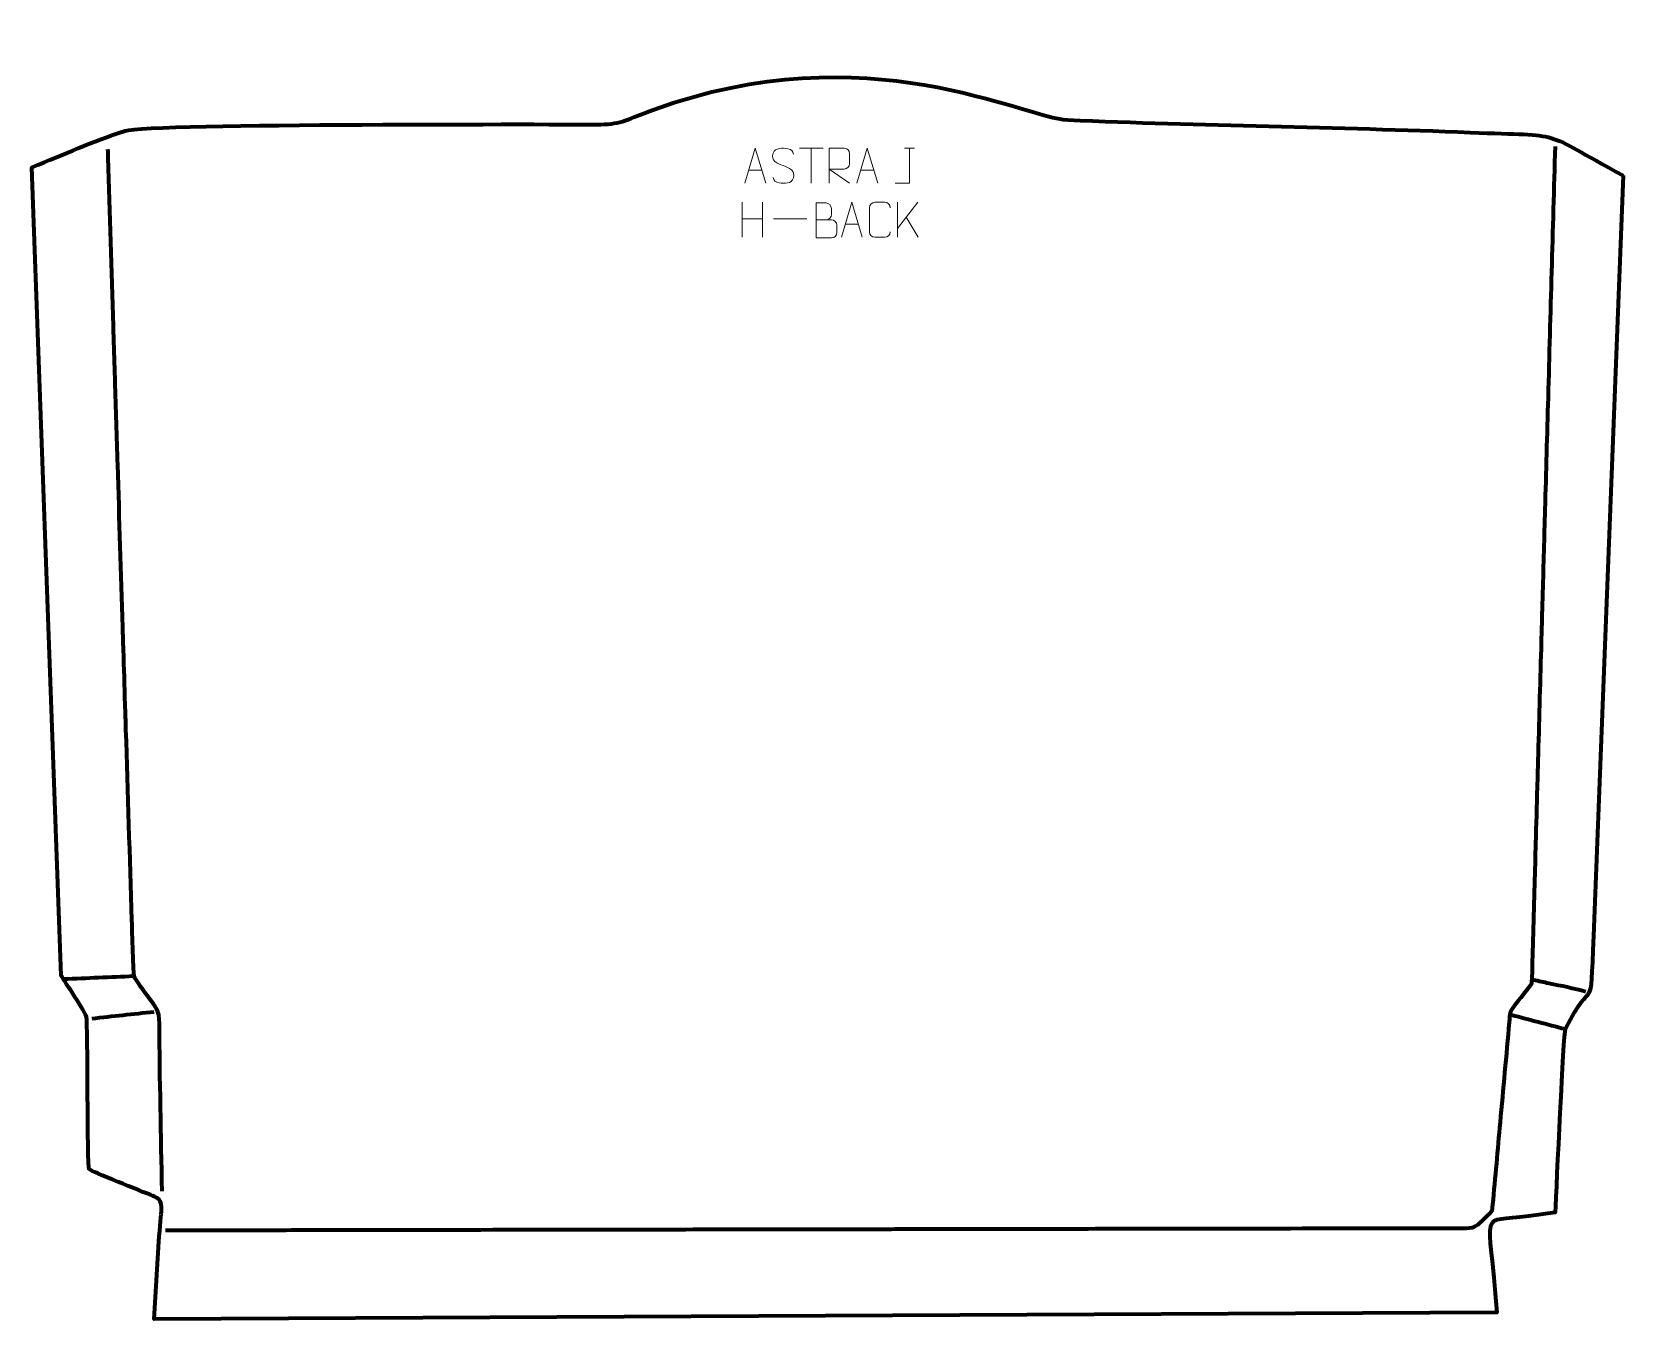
# Model space of a CAD drawing. Header units: millimetres. Extents: x -562 to 573, y -440 to 479.
import ezdxf

# ---------------------------------------------------------------- set-up
doc = ezdxf.new("R2010")
doc.units = ezdxf.units.MM
doc.header["$MEASUREMENT"] = 0
for name, color, linetype in [('layer 1', 7, 'Continuous'), ('layer 2', 7, 'Continuous'), ('layer 3', 7, 'Continuous')]:
    doc.layers.add(name, color=color, linetype=linetype)

msp = doc.modelspace()

# ---------------------------------------------------------------- linework, layer by layer
at = {"layer": 'layer 1', "color": 250, "lineweight": 9}
for points, knots in [([(-53.5877, 370.84), (-53.5877, 370.84), (-46.2167, 395.7935), (-46.2167, 395.7935), (-46.2167, 395.7935), (-46.2167, 395.7935), (-38.6468, 370.84), (-38.6468, 370.84)], [0, 0, 0, 0, 0.333333333, 0.333333333, 0.333333333, 0.333333333, 1, 1, 1, 1]), ([(-26.1172, 383.3168), (-30.3655, 384.7872), (-35.2736, 386.583), (-33.2685, 392.1033), (-33.2685, 392.1033), (-31.765, 396.2432), (-26.5514, 395.8547), (-22.9478, 395.2536), (-22.9478, 395.2536), (-20.0872, 394.7764), (-19.2225, 393.5632), (-18.9119, 391.4791)], [0, 0, 0, 0, 0.25, 0.25, 0.25, 0.25, 0.5, 0.5, 0.5, 0.5, 1, 1, 1, 1]), ([(6.5454, 370.6662), (6.5454, 370.6662), (6.5454, 395.6197), (6.5454, 395.6197), (6.5454, 395.6197), (10.1402, 395.6197), (13.7357, 395.6197), (17.3309, 395.6197), (17.3309, 395.6197), (19.6562, 395.582), (21.2135, 394.092), (21.2094, 391.7256), (21.2094, 391.7256), (21.209, 389.6901), (21.209, 386.6307), (21.2094, 384.5947), (21.2094, 384.5947), (21.2029, 382.7192), (19.3906, 380.7774), (17.3811, 380.7583), (17.3811, 380.7583), (17.3811, 380.7583), (6.5454, 380.7583), (6.5454, 380.7583), (6.5454, 380.7583), (6.5454, 380.7583), (21.2001, 370.6662), (21.2001, 370.6662)], [0, 0, 0, 0, 0.125, 0.125, 0.125, 0.125, 0.25, 0.25, 0.25, 0.25, 0.375, 0.375, 0.375, 0.375, 0.5, 0.5, 0.5, 0.5, 0.625, 0.625, 0.625, 0.625, 0.75, 0.75, 0.75, 0.75, 1, 1, 1, 1]), ([(26.4123, 370.84), (26.4123, 370.84), (33.7833, 395.7935), (33.7833, 395.7935), (33.7833, 395.7935), (33.7833, 395.7935), (41.3532, 370.84), (41.3532, 370.84)], [0, 0, 0, 0, 0.333333333, 0.333333333, 0.333333333, 0.333333333, 1, 1, 1, 1]), ([(53.8608, 370.8399), (53.8608, 370.8399), (63.8828, 370.8399), (63.8828, 370.8399), (63.8828, 370.8399), (63.8828, 370.8399), (63.8828, 395.7935), (63.8828, 395.7935)], [0, 0, 0, 0, 0.333333333, 0.333333333, 0.333333333, 0.333333333, 1, 1, 1, 1]), ([(-26.1172, 383.3167), (-22.0986, 381.67), (-17.0691, 379.7817), (-18.9031, 374.4214), (-18.9031, 374.4214), (-20.3629, 370.155), (-25.2737, 370.4117), (-28.9998, 370.9664), (-28.9998, 370.9664), (-31.7498, 371.3762), (-32.9707, 372.5897), (-33.3487, 374.7019)], [0, 0, 0, 0, 0.25, 0.25, 0.25, 0.25, 0.5, 0.5, 0.5, 0.5, 1, 1, 1, 1]), ([(-2.6151, 344.5942), (1.0235, 344.5946), (4.6106, 344.5946), (8.25, 344.5942), (8.25, 344.5942), (10.2254, 344.5769), (12.149, 342.8408), (12.149, 340.7912), (12.149, 340.7912), (12.1486, 339.6626), (12.1486, 336.6132), (12.149, 335.4843), (12.149, 335.4843), (12.1666, 333.6264), (10.6245, 331.6125), (8.303, 331.6294), (8.303, 331.6294), (4.6632, 331.6298), (1.0238, 331.6298), (-2.6151, 331.6294), (-2.6151, 331.6294), (-2.6151, 339.9477), (-2.6151, 348.2655), (-2.6151, 356.583), (-2.6151, 356.583), (-0.2414, 356.583), (2.1327, 356.583), (4.5069, 356.583), (4.5069, 356.583), (6.1877, 356.6006), (8.2845, 354.6901), (8.3022, 352.7277), (8.3022, 352.7277), (8.3018, 350.6616), (8.3018, 350.5156), (8.3022, 348.4491), (8.3022, 348.4491), (8.3195, 346.383), (6.465, 344.5769), (4.455, 344.5942)], [0, 0, 0, 0, 0.090909091, 0.090909091, 0.090909091, 0.090909091, 0.181818182, 0.181818182, 0.181818182, 0.181818182, 0.272727273, 0.272727273, 0.272727273, 0.272727273, 0.363636364, 0.363636364, 0.363636364, 0.363636364, 0.454545455, 0.454545455, 0.454545455, 0.454545455, 0.545454545, 0.545454545, 0.545454545, 0.545454545, 0.636363636, 0.636363636, 0.636363636, 0.636363636, 0.727272727, 0.727272727, 0.727272727, 0.727272727, 0.818181818, 0.818181818, 0.818181818, 0.818181818, 1, 1, 1, 1]), ([(15.3469, 332.1178), (15.3469, 332.1178), (22.7179, 357.0713), (22.7179, 357.0713), (22.7179, 357.0713), (22.7179, 357.0713), (30.2878, 332.1178), (30.2878, 332.1178)], [0, 0, 0, 0, 0.333333333, 0.333333333, 0.333333333, 0.333333333, 1, 1, 1, 1]), ([(50.2404, 335.9355), (50.1006, 333.6121), (48.4234, 332.1325), (46.2757, 332.1217), (46.2757, 332.1217), (43.9438, 332.1221), (41.6119, 332.1221), (39.2804, 332.1217), (39.2804, 332.1217), (37.3554, 332.0163), (35.3833, 333.9008), (35.3945, 335.9181), (35.3945, 335.9181), (35.3949, 341.6882), (35.3949, 347.4579), (35.3945, 353.2272), (35.3945, 353.2272), (35.3987, 355.3653), (37.1454, 357.0845), (39.2978, 357.071), (39.2978, 357.071), (41.6235, 357.071), (43.9496, 357.071), (46.2757, 357.071), (46.2757, 357.071), (48.2223, 357.1065), (50.2137, 355.615), (50.2404, 353.1774)], [0, 0, 0, 0, 0.125, 0.125, 0.125, 0.125, 0.25, 0.25, 0.25, 0.25, 0.375, 0.375, 0.375, 0.375, 0.5, 0.5, 0.5, 0.5, 0.625, 0.625, 0.625, 0.625, 0.75, 0.75, 0.75, 0.75, 1, 1, 1, 1])]:
    msp.add_open_spline(points, degree=3, knots=knots, dxfattribs=at)
for points in [[(-14.6162, 395.5962), (-14.6162, 395.5962), (2.371, 395.5962), (2.371, 395.5962)], [(-6.1224, 370.6662), (-6.1224, 370.6662), (-6.1224, 395.6197), (-6.1224, 395.6197)], [(60.2987, 395.7935), (60.2987, 395.7935), (67.4669, 395.7935), (67.4669, 395.7935)], [(-50.8651, 380.0894), (-50.8651, 380.0894), (-41.3694, 380.0894), (-41.3694, 380.0894)], [(29.1349, 380.0894), (29.1349, 380.0894), (38.6306, 380.0894), (38.6306, 380.0894)], [(-55.5043, 357.0713), (-55.5043, 357.0713), (-55.5043, 332.2938), (-55.5043, 332.2938)], [(-40.861, 357.0713), (-40.861, 357.0713), (-40.861, 332.1178), (-40.861, 332.1178)], [(55.4667, 357.0713), (55.4667, 357.0713), (55.4667, 332.1177), (55.4667, 332.1177)], [(69.8429, 357.0713), (69.8429, 357.0713), (55.4667, 338.4316), (55.4667, 338.4316)], [(-55.5043, 345.189), (-55.5043, 345.189), (-40.861, 345.1894), (-40.861, 345.1894)], [(-33.1716, 345.1892), (-33.1716, 345.1892), (-9.1936, 345.1892), (-9.1936, 345.1892)], [(18.0695, 341.3672), (18.0695, 341.3672), (27.5652, 341.3672), (27.5652, 341.3672)], [(70.1682, 332.2135), (70.1682, 332.2135), (61.6977, 346.5271), (61.6977, 346.5271)]]:
    msp.add_open_spline(points, degree=3, dxfattribs=at)
at = {"layer": 'layer 2', "color": 242, "lineweight": 200}
msp.add_open_spline([(573.2612, 376.0953), (512.0467, 409.2291), (534.3695, 404.0816), (464.0767, 406.9319), (464.0767, 406.9319), (369.4435, 410.769), (271.3172, 411.8458), (176.9149, 415.8339), (176.9149, 415.8339), (145.2436, 417.1719), (34.0732, 478.6713), (-118.9359, 423.0662), (-118.9359, 423.0662), (-137.153, 416.4459), (-141.2724, 412.7863), (-156.2999, 412.6829), (-156.2999, 412.6829), (-176.1516, 412.5461), (-478.0292, 413.7245), (-495.8, 408.0316), (-495.8, 408.0316), (-519.7083, 400.3725), (-538.6675, 391.6867), (-562.3396, 381.9796), (-562.3396, 381.9796), (-562.3396, 381.9796), (-541.4492, -194.469), (-541.4492, -194.469), (-541.4492, -194.469), (-538.6058, -198.9324), (-523.895, -220.9842), (-523.3409, -223.9564), (-523.3409, -223.9564), (-522.2689, -229.7071), (-522.9538, -330.3263), (-521.3892, -332.6293), (-521.3892, -332.6293), (-520.4587, -333.9988), (-483.1268, -348.8145), (-476.1109, -351.6088), (-476.1109, -351.6088), (-466.9741, -355.2478), (-470.0128, -358.4748), (-471.3801, -380.4553), (-471.3801, -380.4553), (-471.3801, -380.4553), (-475.0598, -439.6037), (-475.0598, -439.6037), (-475.0598, -439.6037), (-475.0598, -439.6037), (483.1313, -434.8618), (483.1313, -434.8618), (483.1313, -434.8618), (477.3224, -357.5162), (469.265, -371.292), (505.9404, -366.1669), (505.9404, -366.1669), (505.9404, -366.1669), (524.7167, -363.5433), (524.7167, -363.5433), (524.7167, -363.5433), (525.6807, -344.6612), (530.4296, -235.5871), (531.8251, -232.7808), (531.8251, -232.7808), (551.9893, -192.2315), (549.5858, -227.4393), (551.9922, -166.095), (551.9922, -166.095), (551.9922, -166.095), (573.2612, 376.0953), (573.2612, 376.0953)], degree=3, knots=[0, 0, 0, 0, 0.052631579, 0.052631579, 0.052631579, 0.052631579, 0.105263158, 0.105263158, 0.105263158, 0.105263158, 0.157894737, 0.157894737, 0.157894737, 0.157894737, 0.210526316, 0.210526316, 0.210526316, 0.210526316, 0.263157895, 0.263157895, 0.263157895, 0.263157895, 0.315789474, 0.315789474, 0.315789474, 0.315789474, 0.368421053, 0.368421053, 0.368421053, 0.368421053, 0.421052632, 0.421052632, 0.421052632, 0.421052632, 0.473684211, 0.473684211, 0.473684211, 0.473684211, 0.526315789, 0.526315789, 0.526315789, 0.526315789, 0.578947368, 0.578947368, 0.578947368, 0.578947368, 0.631578947, 0.631578947, 0.631578947, 0.631578947, 0.684210526, 0.684210526, 0.684210526, 0.684210526, 0.736842105, 0.736842105, 0.736842105, 0.736842105, 0.789473684, 0.789473684, 0.789473684, 0.789473684, 0.842105263, 0.842105263, 0.842105263, 0.842105263, 0.894736842, 0.894736842, 0.894736842, 0.894736842, 1, 1, 1, 1], dxfattribs=at)
at = {"layer": 'layer 3', "color": 197, "lineweight": 200}
for points, knots in [([(-469.3862, -348.1999), (-470.0585, -308.4106), (-471.048, -268.3795), (-471.2869, -228.6127), (-471.2869, -228.6127), (-471.3458, -218.7903), (-473.6868, -217.5542), (-479.1432, -209.9294), (-479.1432, -209.9294), (-480.8946, -207.4821), (-488.7328, -196.8843), (-489.3953, -194.9577), (-489.3953, -194.9577), (-490.0549, -193.0391), (-490.7746, -159.9915), (-490.9281, -155.0542), (-490.9281, -155.0542), (-492.3371, -109.7277), (-493.7462, -64.4013), (-495.1552, -19.0748), (-495.1552, -19.0748), (-495.3417, -13.0757), (-495.5282, -7.0766), (-495.7146, -1.0776), (-495.7146, -1.0776), (-496.1187, 11.9204), (-496.5227, 24.9185), (-496.9268, 37.9164), (-496.9268, 37.9164), (-497.0926, 43.249), (-497.2584, 48.5815), (-497.4241, 53.9141), (-497.4241, 53.9141), (-498.6259, 92.5748), (-499.8278, 131.2356), (-501.0296, 169.8964), (-501.0296, 169.8964), (-501.6512, 189.8934), (-502.2728, 209.8903), (-502.8944, 229.8873), (-502.8944, 229.8873), (-503.0913, 236.2197), (-503.2881, 242.5521), (-503.485, 248.8844), (-503.485, 248.8844), (-503.6922, 255.55), (-503.8994, 262.2157), (-504.1066, 268.8814), (-504.1066, 268.8814), (-505.3499, 308.8753), (-506.5931, 348.8692), (-507.8364, 388.8631), (-507.8364, 388.8631), (-507.8985, 390.8628), (-507.9607, 392.8625), (-508.0228, 394.8622)], [0, 0, 0, 0, 0.066666667, 0.066666667, 0.066666667, 0.066666667, 0.133333333, 0.133333333, 0.133333333, 0.133333333, 0.2, 0.2, 0.2, 0.2, 0.266666667, 0.266666667, 0.266666667, 0.266666667, 0.333333333, 0.333333333, 0.333333333, 0.333333333, 0.4, 0.4, 0.4, 0.4, 0.466666667, 0.466666667, 0.466666667, 0.466666667, 0.533333333, 0.533333333, 0.533333333, 0.533333333, 0.6, 0.6, 0.6, 0.6, 0.666666667, 0.666666667, 0.666666667, 0.666666667, 0.733333333, 0.733333333, 0.733333333, 0.733333333, 0.8, 0.8, 0.8, 0.8, 0.866666667, 0.866666667, 0.866666667, 0.866666667, 1, 1, 1, 1]), ([(524.6156, 396.974), (522.9523, 337.2836), (521.2889, 277.5933), (519.6256, 217.9029), (519.6256, 217.9029), (518.8822, 191.2257), (518.1388, 164.5485), (517.3954, 137.8712), (517.3954, 137.8712), (516.8472, 118.1968), (516.2989, 98.5222), (515.7506, 78.8478), (515.7506, 78.8478), (515.5648, 72.1785), (515.379, 65.5091), (515.1931, 58.8398), (515.1931, 58.8398), (515.0072, 52.1705), (514.8214, 45.5012), (514.6355, 38.8319), (514.6355, 38.8319), (513.8922, 12.1547), (513.1488, -14.5226), (512.4053, -41.1998), (512.4053, -41.1998), (512.2288, -47.5356), (512.0523, -53.8716), (511.8757, -60.2074), (511.8757, -60.2074), (511.504, -73.546), (511.1323, -86.8846), (510.7606, -100.2233), (510.7606, -100.2233), (510.4748, -110.5439), (508.2883, -199.3638), (507.8201, -200.2945), (507.8201, -200.2945), (506.7473, -202.4277), (497.8276, -213.2178), (495.739, -215.8983), (495.739, -215.8983), (491.6564, -221.1379), (492.5246, -221.1136), (491.9322, -227.692), (491.9322, -227.692), (489.7841, -251.5432), (487.5901, -275.4087), (485.398, -299.2568), (485.398, -299.2568), (483.6014, -318.7855), (481.9241, -338.3975), (480.0378, -357.9069), (480.0378, -357.9069), (479.5318, -363.1398), (479.7833, -362.6055), (475.9893, -366.2266), (475.9893, -366.2266), (473.6427, -368.4661), (468.3787, -373.9044), (465.3858, -374.5284), (465.3858, -374.5284), (461.5634, -375.3255), (450.1491, -374.8679), (445.5063, -374.8757), (445.5063, -374.8757), (432.4996, -374.8979), (419.4928, -374.9189), (406.4861, -374.9405), (406.4861, -374.9405), (399.8159, -374.9515), (393.1459, -374.9626), (386.4757, -374.9737), (386.4757, -374.9737), (341.4523, -375.0483), (296.4289, -375.1229), (251.4054, -375.1975), (251.4054, -375.1975), (224.7249, -375.2417), (198.0444, -375.2859), (171.3638, -375.3301), (171.3638, -375.3301), (158.0235, -375.3522), (144.6833, -375.3744), (131.343, -375.3964), (131.343, -375.3964), (105.3295, -375.4395), (79.316, -375.4827), (53.3025, -375.5258), (53.3025, -375.5258), (46.9657, -375.5362), (40.6292, -375.5467), (34.2926, -375.5573), (34.2926, -375.5573), (7.612, -375.6015), (-19.0686, -375.6457), (-45.7491, -375.6899), (-45.7491, -375.6899), (-59.0893, -375.712), (-72.4297, -375.7342), (-85.7699, -375.7562), (-85.7699, -375.7562), (-98.7766, -375.7778), (-111.7834, -375.7993), (-124.7902, -375.8209), (-124.7902, -375.8209), (-138.1304, -375.843), (-151.4707, -375.8652), (-164.811, -375.8872), (-164.811, -375.8872), (-210.5015, -375.9629), (-256.1919, -376.0386), (-301.8823, -376.1144), (-301.8823, -376.1144), (-308.2189, -376.1249), (-314.5555, -376.1354), (-320.8921, -376.1458), (-320.8921, -376.1458), (-340.9025, -376.1791), (-360.913, -376.2122), (-380.9233, -376.2454), (-380.9233, -376.2454), (-409.6049, -376.2929), (-438.2865, -376.3404), (-466.9681, -376.388)], [0, 0, 0, 0, 0.03125, 0.03125, 0.03125, 0.03125, 0.0625, 0.0625, 0.0625, 0.0625, 0.09375, 0.09375, 0.09375, 0.09375, 0.125, 0.125, 0.125, 0.125, 0.15625, 0.15625, 0.15625, 0.15625, 0.1875, 0.1875, 0.1875, 0.1875, 0.21875, 0.21875, 0.21875, 0.21875, 0.25, 0.25, 0.25, 0.25, 0.28125, 0.28125, 0.28125, 0.28125, 0.3125, 0.3125, 0.3125, 0.3125, 0.34375, 0.34375, 0.34375, 0.34375, 0.375, 0.375, 0.375, 0.375, 0.40625, 0.40625, 0.40625, 0.40625, 0.4375, 0.4375, 0.4375, 0.4375, 0.46875, 0.46875, 0.46875, 0.46875, 0.5, 0.5, 0.5, 0.5, 0.53125, 0.53125, 0.53125, 0.53125, 0.5625, 0.5625, 0.5625, 0.5625, 0.59375, 0.59375, 0.59375, 0.59375, 0.625, 0.625, 0.625, 0.625, 0.65625, 0.65625, 0.65625, 0.65625, 0.6875, 0.6875, 0.6875, 0.6875, 0.71875, 0.71875, 0.71875, 0.71875, 0.75, 0.75, 0.75, 0.75, 0.78125, 0.78125, 0.78125, 0.78125, 0.8125, 0.8125, 0.8125, 0.8125, 0.84375, 0.84375, 0.84375, 0.84375, 0.875, 0.875, 0.875, 0.875, 0.90625, 0.90625, 0.90625, 0.90625, 0.9375, 0.9375, 0.9375, 0.9375, 1, 1, 1, 1]), ([(546.7123, -206.0491), (538.4589, -203.7102), (528.6992, -201.9691), (520.1742, -200.1093), (520.1742, -200.1093), (516.6018, -199.33), (513.0288, -198.5543), (509.4553, -197.7803)], [0, 0, 0, 0, 0.333333333, 0.333333333, 0.333333333, 0.333333333, 1, 1, 1, 1])]:
    msp.add_open_spline(points, degree=3, knots=knots, dxfattribs=at)
for points in [[(-489.6849, -195.0481), (-506.3631, -195.7447), (-523.0413, -196.4412), (-539.7195, -197.1378)], [(-475.2103, -220.5085), (-490.0057, -222.1138), (-504.801, -223.7192), (-519.5964, -225.3245)], [(531.8251, -232.7808), (519.1791, -229.4596), (506.533, -226.1385), (493.887, -222.8173)]]:
    msp.add_open_spline(points, degree=3, dxfattribs=at)

doc.saveas('drawing.dxf')
